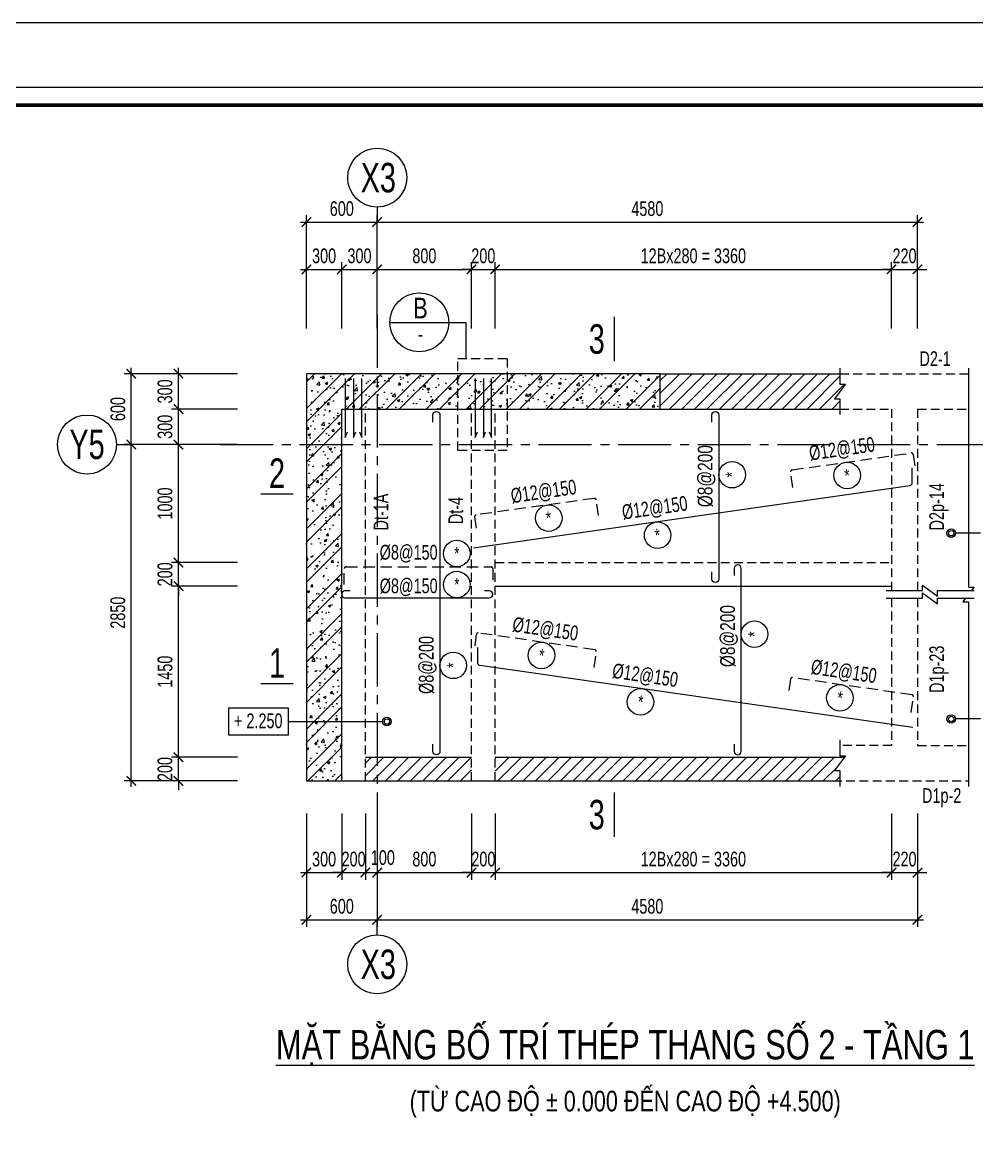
# Model space of a CAD drawing. Header units: millimetres. Extents: x -77370 to 109412, y -14880 to 214694.
# Drawn here: x 48585 to 56671, y 167719 to 177275 of the extents above; entities that cross this region are included whole.
import ezdxf
from ezdxf.enums import TextEntityAlignment as Align

# ---------------------------------------------------------------- set-up
doc = ezdxf.new("R2010")
doc.units = ezdxf.units.MM
doc.header["$LTSCALE"] = 300
doc.header["$MEASUREMENT"] = 0
doc.header["$PDMODE"] = 66
doc.linetypes.add('CENTER2', pattern=[1.125, 0.75, -0.125, 0.125, -0.125])
doc.linetypes.add('HIDDEN', pattern=[0.375, 0.25, -0.125])
doc.layers.get('0').update_dxf_attribs({"linetype": 'CONTINUOUS'})
doc.layers.get('DEFPOINTS').update_dxf_attribs({"linetype": 'CONTINUOUS'})
for name, color, linetype in [('CDC-KHUNGTEN', 7, 'CONTINUOUS'), ('CDC.01.AXIS', 160, 'CENTER2'), ('CDC.02.DIM', 1, 'CONTINUOUS'), ('CDC.03.BORDER', 3, 'CONTINUOUS'), ('CDC.05.STEEL', 4, 'CONTINUOUS'), ('CDC.06.TEXT', 2, 'CONTINUOUS'), ('CDC.09.COLUMN', 4, 'CONTINUOUS'), ('CDC.10.HATCH', 251, 'CONTINUOUS'), ('CDC.11.NOTE', 8, 'CONTINUOUS'), ('CDC.13.BEAM', 8, 'HIDDEN'), ('CDC.14.STEELNUM', 2, 'CONTINUOUS'), ('KCS_STEEL_BOTTOM', 4, 'CONTINUOUS'), ('KCS_STEEL_TOP', 4, 'HIDDEN'), ('KCS_TEXT', 2, 'CONTINUOUS')]:
    doc.layers.add(name, color=color, linetype=linetype)
doc.styles.add('KCS_BIGTEXT', font='arial.ttf', dxfattribs={"width": 0.7})
doc.styles.add('KCS_SMTEXT', font='arial.ttf', dxfattribs={"width": 0.7})
doc.styles.add('SMTEXT', font='arial.ttf', dxfattribs={"width": 0.7})
doc.dimstyles.new('KCS_DIM50', dxfattribs={"dimscale": 2, "dimtxt": 62.5, "dimasz": 40, "dimexe": 30, "dimexo": 0, "dimgap": 25, "dimtad": 1, "dimdec": 0, "dimzin": 13, "dimdsep": 46, "dimtxsty": 'KCS_SMTEXT', "dimblk": 'ARCHTICK', "dimcen": 0, "dimdle": 25, "dimclrd": 1, "dimclre": 1, "dimclrt": 2, "dimadec": 0, "dimazin": 0, "dimtfac": 1, "dimtdec": 0, "dimtix": 1, "dimtmove": 2, "dimatfit": 3, "dimfxl": 1, "dimtolj": 1, "dimtzin": 13, "dimarcsym": 0})
pattern_1 = [(45, (-2412419.23, 1010726.46), (-53.0330086, 53.0330086), [])]

# ---------------------------------------------------------------- blocks, each defined once
blk = doc.blocks.new('_ArchTick')
at = {"color": 0, "linetype": 'ByBlock', "const_width": 0.15}
blk.add_lwpolyline([(-0.5, -0.5), (0.5, 0.5)], dxfattribs=at)
blk = doc.blocks.new('*D821')
at = {"layer": 'CDC.02.DIM', "color": 1, "lineweight": -2, "transparency": 16777216}
for p, q in [((51591.5, 170572.9), (51591.5, 170012.9)), ((52391.5, 170572.9), (52391.5, 170012.9)), ((51541.5, 170072.9), (52441.5, 170072.9))]:
    blk.add_line(p, q, dxfattribs=at)
at = {"layer": 'DEFPOINTS', "color": 0, "transparency": 16777216}
for p in [(51591.5, 170572.9), (52391.5, 170572.9), (52391.5, 170072.9)]:
    blk.add_point(p, dxfattribs=at)
at = {"layer": 'CDC.02.DIM', "color": 1, "lineweight": -2, "transparency": 16777216, "xscale": 80, "yscale": 80, "zscale": 80, "rotation": 180}
blk.add_blockref('_ArchTick', (51591.5, 170072.9), dxfattribs=at)
at = {"layer": 'CDC.02.DIM', "color": 1, "lineweight": -2, "transparency": 16777216, "xscale": 80, "yscale": 80, "zscale": 80}
blk.add_blockref('_ArchTick', (52391.5, 170072.9), dxfattribs=at)
at = {"layer": 'CDC.02.DIM', "color": 2, "transparency": 16777216, "insert": (51991.5, 170186.8), "char_height": 125, "attachment_point": 5, "style": 'KCS_SMTEXT'}
blk.add_mtext('\\A1;800', dxfattribs=at)
blk = doc.blocks.new('*D822')
at = {"layer": 'CDC.02.DIM', "color": 1, "lineweight": -2, "transparency": 16777216}
for p, q in [((55951.5, 170572.9), (55951.5, 170012.9)), ((56171.5, 170572.9), (56171.5, 170012.9)), ((55951.5, 170072.9), (55871.5, 170072.9)), ((55951.5, 170072.9), (56171.5, 170072.9)), ((56171.5, 170072.9), (56251.5, 170072.9))]:
    blk.add_line(p, q, dxfattribs=at)
at = {"layer": 'DEFPOINTS', "color": 0, "transparency": 16777216}
for p in [(55951.5, 170572.9), (56171.5, 170572.9), (56171.5, 170072.9)]:
    blk.add_point(p, dxfattribs=at)
at = {"layer": 'CDC.02.DIM', "color": 1, "lineweight": -2, "transparency": 16777216, "xscale": 80, "yscale": 80, "zscale": 80}
blk.add_blockref('_ArchTick', (55951.5, 170072.9), dxfattribs=at)
at = {"layer": 'CDC.02.DIM', "color": 1, "lineweight": -2, "transparency": 16777216, "xscale": 80, "yscale": 80, "zscale": 80, "rotation": 180}
blk.add_blockref('_ArchTick', (56171.5, 170072.9), dxfattribs=at)
at = {"layer": 'CDC.02.DIM', "color": 2, "transparency": 16777216, "insert": (56061.5, 170186.8), "char_height": 125, "attachment_point": 5, "style": 'KCS_SMTEXT'}
blk.add_mtext('\\A1;220', dxfattribs=at)
blk = doc.blocks.new('*D823')
at = {"layer": 'CDC.02.DIM', "color": 1, "lineweight": -2, "transparency": 16777216}
for p, q in [((51591.5, 170572.9), (51591.5, 169612.9)), ((56171.5, 170572.9), (56171.5, 169612.9)), ((51541.5, 169672.9), (56221.5, 169672.9))]:
    blk.add_line(p, q, dxfattribs=at)
at = {"layer": 'DEFPOINTS', "color": 0, "transparency": 16777216}
for p in [(51591.5, 170572.9), (56171.5, 170572.9), (56171.5, 169672.9)]:
    blk.add_point(p, dxfattribs=at)
at = {"layer": 'CDC.02.DIM', "color": 1, "lineweight": -2, "transparency": 16777216, "xscale": 80, "yscale": 80, "zscale": 80, "rotation": 180}
blk.add_blockref('_ArchTick', (51591.5, 169672.9), dxfattribs=at)
at = {"layer": 'CDC.02.DIM', "color": 1, "lineweight": -2, "transparency": 16777216, "xscale": 80, "yscale": 80, "zscale": 80}
blk.add_blockref('_ArchTick', (56171.5, 169672.9), dxfattribs=at)
at = {"layer": 'CDC.02.DIM', "color": 2, "transparency": 16777216, "insert": (53881.5, 169786.8), "char_height": 125, "attachment_point": 5, "style": 'KCS_SMTEXT'}
blk.add_mtext('\\A1;4580', dxfattribs=at)
blk = doc.blocks.new('*D824')
at = {"layer": 'CDC.02.DIM', "color": 1, "lineweight": -2, "transparency": 16777216}
for p, q in [((52591.5, 170572.9), (52591.5, 170012.9)), ((55951.5, 170572.9), (55951.5, 170012.9)), ((52541.5, 170072.9), (56001.5, 170072.9))]:
    blk.add_line(p, q, dxfattribs=at)
at = {"layer": 'DEFPOINTS', "color": 0, "transparency": 16777216}
for p in [(52591.5, 170572.9), (55951.5, 170572.9), (55951.5, 170072.9)]:
    blk.add_point(p, dxfattribs=at)
at = {"layer": 'CDC.02.DIM', "color": 1, "lineweight": -2, "transparency": 16777216, "xscale": 80, "yscale": 80, "zscale": 80, "rotation": 180}
blk.add_blockref('_ArchTick', (52591.5, 170072.9), dxfattribs=at)
at = {"layer": 'CDC.02.DIM', "color": 1, "lineweight": -2, "transparency": 16777216, "xscale": 80, "yscale": 80, "zscale": 80}
blk.add_blockref('_ArchTick', (55951.5, 170072.9), dxfattribs=at)
at = {"layer": 'CDC.02.DIM', "color": 2, "transparency": 16777216, "insert": (54271.5, 170186.8), "char_height": 125, "attachment_point": 5, "style": 'KCS_SMTEXT'}
blk.add_mtext('\\A1;12Bx280 = 3360', dxfattribs=at)
blk = doc.blocks.new('*D825')
at = {"layer": 'CDC.02.DIM', "color": 1, "lineweight": -2, "transparency": 16777216}
for p, q in [((50991.5, 170572.9), (50991.5, 170012.9)), ((51291.5, 170572.9), (51291.5, 170012.9)), ((50941.5, 170072.9), (51341.5, 170072.9))]:
    blk.add_line(p, q, dxfattribs=at)
at = {"layer": 'DEFPOINTS', "color": 0, "transparency": 16777216}
for p in [(50991.5, 170572.9), (51291.5, 170572.9), (51291.5, 170072.9)]:
    blk.add_point(p, dxfattribs=at)
at = {"layer": 'CDC.02.DIM', "color": 1, "lineweight": -2, "transparency": 16777216, "xscale": 80, "yscale": 80, "zscale": 80, "rotation": 180}
blk.add_blockref('_ArchTick', (50991.5, 170072.9), dxfattribs=at)
at = {"layer": 'CDC.02.DIM', "color": 1, "lineweight": -2, "transparency": 16777216, "xscale": 80, "yscale": 80, "zscale": 80}
blk.add_blockref('_ArchTick', (51291.5, 170072.9), dxfattribs=at)
at = {"layer": 'CDC.02.DIM', "color": 2, "transparency": 16777216, "insert": (51141.5, 170186.8), "char_height": 125, "attachment_point": 5, "style": 'KCS_SMTEXT'}
blk.add_mtext('\\A1;300', dxfattribs=at)
blk = doc.blocks.new('*D826')
at = {"layer": 'CDC.02.DIM', "color": 1, "lineweight": -2, "transparency": 16777216}
for p, q in [((52391.5, 170572.9), (52391.5, 170012.9)), ((52591.5, 170572.9), (52591.5, 170012.9)), ((52391.5, 170072.9), (52311.5, 170072.9)), ((52391.5, 170072.9), (52591.5, 170072.9)), ((52591.5, 170072.9), (52671.5, 170072.9))]:
    blk.add_line(p, q, dxfattribs=at)
at = {"layer": 'DEFPOINTS', "color": 0, "transparency": 16777216}
for p in [(52391.5, 170572.9), (52591.5, 170572.9), (52591.5, 170072.9)]:
    blk.add_point(p, dxfattribs=at)
at = {"layer": 'CDC.02.DIM', "color": 1, "lineweight": -2, "transparency": 16777216, "xscale": 80, "yscale": 80, "zscale": 80}
blk.add_blockref('_ArchTick', (52391.5, 170072.9), dxfattribs=at)
at = {"layer": 'CDC.02.DIM', "color": 1, "lineweight": -2, "transparency": 16777216, "xscale": 80, "yscale": 80, "zscale": 80, "rotation": 180}
blk.add_blockref('_ArchTick', (52591.5, 170072.9), dxfattribs=at)
at = {"layer": 'CDC.02.DIM', "color": 2, "transparency": 16777216, "insert": (52491.5, 170186.8), "char_height": 125, "attachment_point": 5, "style": 'KCS_SMTEXT'}
blk.add_mtext('\\A1;200', dxfattribs=at)
blk = doc.blocks.new('*D827')
at = {"layer": 'CDC.02.DIM', "color": 1, "lineweight": -2, "transparency": 16777216}
for p, q in [((51291.5, 170572.9), (51291.5, 170012.9)), ((51491.5, 170572.9), (51491.5, 170012.9)), ((51291.5, 170072.9), (51211.5, 170072.9)), ((51291.5, 170072.9), (51491.5, 170072.9)), ((51491.5, 170072.9), (51571.5, 170072.9))]:
    blk.add_line(p, q, dxfattribs=at)
at = {"layer": 'DEFPOINTS', "color": 0, "transparency": 16777216}
for p in [(51291.5, 170572.9), (51491.5, 170572.9), (51491.5, 170072.9)]:
    blk.add_point(p, dxfattribs=at)
at = {"layer": 'CDC.02.DIM', "color": 1, "lineweight": -2, "transparency": 16777216, "xscale": 80, "yscale": 80, "zscale": 80}
blk.add_blockref('_ArchTick', (51291.5, 170072.9), dxfattribs=at)
at = {"layer": 'CDC.02.DIM', "color": 1, "lineweight": -2, "transparency": 16777216, "xscale": 80, "yscale": 80, "zscale": 80, "rotation": 180}
blk.add_blockref('_ArchTick', (51491.5, 170072.9), dxfattribs=at)
at = {"layer": 'CDC.02.DIM', "color": 2, "transparency": 16777216, "insert": (51391.5, 170186.8), "char_height": 125, "attachment_point": 5, "style": 'KCS_SMTEXT'}
blk.add_mtext('\\A1;200', dxfattribs=at)
blk = doc.blocks.new('*D828')
at = {"layer": 'CDC.02.DIM', "color": 1, "lineweight": -2, "transparency": 16777216}
for p, q in [((49507.3, 170800.2), (49507.3, 173750.2)), ((50407.3, 173700.2), (49447.3, 173700.2)), ((50407.3, 170850.2), (49447.3, 170850.2))]:
    blk.add_line(p, q, dxfattribs=at)
at = {"layer": 'DEFPOINTS', "color": 0, "transparency": 16777216}
for p in [(49507.3, 173700.2), (50407.3, 173700.2), (50407.3, 170850.2)]:
    blk.add_point(p, dxfattribs=at)
at = {"layer": 'CDC.02.DIM', "color": 1, "lineweight": -2, "transparency": 16777216, "xscale": 80, "yscale": 80, "zscale": 80}
for p, rotation in [((49507.3, 173700.2), 90), ((49507.3, 170850.2), 270)]:
    blk.add_blockref('_ArchTick', p, dxfattribs=dict(at, rotation=rotation))
at = {"layer": 'CDC.02.DIM', "color": 2, "transparency": 16777216, "insert": (49393.4, 172275.2), "char_height": 125, "attachment_point": 5, "rotation": 90, "style": 'KCS_SMTEXT'}
blk.add_mtext('\\A1;2850', dxfattribs=at)
blk = doc.blocks.new('*D829')
at = {"layer": 'CDC.02.DIM', "color": 1, "lineweight": -2, "transparency": 16777216}
for p, q in [((49907.3, 171050.2), (49907.3, 171130.2)), ((50407.3, 171050.2), (49847.3, 171050.2)), ((49907.3, 170850.2), (49907.3, 171050.2)), ((50407.3, 170850.2), (49847.3, 170850.2)), ((49907.3, 170850.2), (49907.3, 170770.2))]:
    blk.add_line(p, q, dxfattribs=at)
at = {"layer": 'DEFPOINTS', "color": 0, "transparency": 16777216}
for p in [(49907.3, 171050.2), (50407.3, 171050.2), (50407.3, 170850.2)]:
    blk.add_point(p, dxfattribs=at)
at = {"layer": 'CDC.02.DIM', "color": 1, "lineweight": -2, "transparency": 16777216, "xscale": 80, "yscale": 80, "zscale": 80}
for p, rotation in [((49907.3, 171050.2), 270), ((49907.3, 170850.2), 90)]:
    blk.add_blockref('_ArchTick', p, dxfattribs=dict(at, rotation=rotation))
at = {"layer": 'CDC.02.DIM', "color": 2, "transparency": 16777216, "insert": (49793.4, 170950.2), "char_height": 125, "attachment_point": 5, "rotation": 90, "style": 'KCS_SMTEXT'}
blk.add_mtext('\\A1;200', dxfattribs=at)
blk = doc.blocks.new('*D830')
at = {"layer": 'CDC.02.DIM', "color": 1, "lineweight": -2, "transparency": 16777216}
for p, q in [((49907.3, 173650.2), (49907.3, 174050.2)), ((50407.3, 174000.2), (49847.3, 174000.2)), ((50407.3, 173700.2), (49847.3, 173700.2))]:
    blk.add_line(p, q, dxfattribs=at)
at = {"layer": 'DEFPOINTS', "color": 0, "transparency": 16777216}
for p in [(49907.3, 174000.2), (50407.3, 174000.2), (50407.3, 173700.2)]:
    blk.add_point(p, dxfattribs=at)
at = {"layer": 'CDC.02.DIM', "color": 1, "lineweight": -2, "transparency": 16777216, "xscale": 80, "yscale": 80, "zscale": 80}
for p, rotation in [((49907.3, 174000.2), 90), ((49907.3, 173700.2), 270)]:
    blk.add_blockref('_ArchTick', p, dxfattribs=dict(at, rotation=rotation))
at = {"layer": 'CDC.02.DIM', "color": 2, "transparency": 16777216, "insert": (49793.4, 173850.2), "char_height": 125, "attachment_point": 5, "rotation": 90, "style": 'KCS_SMTEXT'}
blk.add_mtext('\\A1;300', dxfattribs=at)
blk = doc.blocks.new('*D831')
at = {"layer": 'CDC.02.DIM', "color": 1, "lineweight": -2, "transparency": 16777216}
for p, q in [((49907.3, 173950.2), (49907.3, 174350.2)), ((50407.3, 174300.2), (49847.3, 174300.2)), ((50407.3, 174000.2), (49847.3, 174000.2))]:
    blk.add_line(p, q, dxfattribs=at)
at = {"layer": 'DEFPOINTS', "color": 0, "transparency": 16777216}
for p in [(49907.3, 174300.2), (50407.3, 174300.2), (50407.3, 174000.2)]:
    blk.add_point(p, dxfattribs=at)
at = {"layer": 'CDC.02.DIM', "color": 1, "lineweight": -2, "transparency": 16777216, "xscale": 80, "yscale": 80, "zscale": 80}
for p, rotation in [((49907.3, 174300.2), 90), ((49907.3, 174000.2), 270)]:
    blk.add_blockref('_ArchTick', p, dxfattribs=dict(at, rotation=rotation))
at = {"layer": 'CDC.02.DIM', "color": 2, "transparency": 16777216, "insert": (49793.4, 174150.2), "char_height": 125, "attachment_point": 5, "rotation": 90, "style": 'KCS_SMTEXT'}
blk.add_mtext('\\A1;300', dxfattribs=at)
blk = doc.blocks.new('*D832')
at = {"layer": 'CDC.02.DIM', "color": 1, "lineweight": -2, "transparency": 16777216}
for p, q in [((49907.3, 172650.1), (49907.3, 173750.2)), ((50407.3, 173700.2), (49847.3, 173700.2)), ((50407.3, 172700.1), (49847.3, 172700.1))]:
    blk.add_line(p, q, dxfattribs=at)
at = {"layer": 'DEFPOINTS', "color": 0, "transparency": 16777216}
for p in [(49907.3, 173700.2), (50407.3, 173700.2), (50407.3, 172700.1)]:
    blk.add_point(p, dxfattribs=at)
at = {"layer": 'CDC.02.DIM', "color": 1, "lineweight": -2, "transparency": 16777216, "xscale": 80, "yscale": 80, "zscale": 80}
for p, rotation in [((49907.3, 173700.2), 90), ((49907.3, 172700.1), 270)]:
    blk.add_blockref('_ArchTick', p, dxfattribs=dict(at, rotation=rotation))
at = {"layer": 'CDC.02.DIM', "color": 2, "transparency": 16777216, "insert": (49793.4, 173200.1), "char_height": 125, "attachment_point": 5, "rotation": 90, "style": 'KCS_SMTEXT'}
blk.add_mtext('\\A1;1000', dxfattribs=at)
blk = doc.blocks.new('*D833')
at = {"layer": 'CDC.02.DIM', "color": 1, "lineweight": -2, "transparency": 16777216}
for p, q in [((49907.3, 171000.2), (49907.3, 172550.1)), ((50407.3, 172500.1), (49847.3, 172500.1)), ((50407.3, 171050.2), (49847.3, 171050.2))]:
    blk.add_line(p, q, dxfattribs=at)
at = {"layer": 'DEFPOINTS', "color": 0, "transparency": 16777216}
for p in [(49907.3, 172500.1), (50407.3, 172500.1), (50407.3, 171050.2)]:
    blk.add_point(p, dxfattribs=at)
at = {"layer": 'CDC.02.DIM', "color": 1, "lineweight": -2, "transparency": 16777216, "xscale": 80, "yscale": 80, "zscale": 80}
for p, rotation in [((49907.3, 172500.1), 90), ((49907.3, 171050.2), 270)]:
    blk.add_blockref('_ArchTick', p, dxfattribs=dict(at, rotation=rotation))
at = {"layer": 'CDC.02.DIM', "color": 2, "transparency": 16777216, "insert": (49793.4, 171775.1), "char_height": 125, "attachment_point": 5, "rotation": 90, "style": 'KCS_SMTEXT'}
blk.add_mtext('\\A1;1450', dxfattribs=at)
blk = doc.blocks.new('*D834')
at = {"layer": 'CDC.02.DIM', "color": 1, "lineweight": -2, "transparency": 16777216}
for p, q in [((49507.3, 173650.2), (49507.3, 174350.2)), ((50407.3, 174300.2), (49447.3, 174300.2)), ((50407.3, 173700.2), (49447.3, 173700.2))]:
    blk.add_line(p, q, dxfattribs=at)
at = {"layer": 'DEFPOINTS', "color": 0, "transparency": 16777216}
for p in [(49507.3, 174300.2), (50407.3, 174300.2), (50407.3, 173700.2)]:
    blk.add_point(p, dxfattribs=at)
at = {"layer": 'CDC.02.DIM', "color": 1, "lineweight": -2, "transparency": 16777216, "xscale": 80, "yscale": 80, "zscale": 80}
for p, rotation in [((49507.3, 174300.2), 90), ((49507.3, 173700.2), 270)]:
    blk.add_blockref('_ArchTick', p, dxfattribs=dict(at, rotation=rotation))
at = {"layer": 'CDC.02.DIM', "color": 2, "transparency": 16777216, "insert": (49393.4, 174000.2), "char_height": 125, "attachment_point": 5, "rotation": 90, "style": 'KCS_SMTEXT'}
blk.add_mtext('\\A1;600', dxfattribs=at)
blk = doc.blocks.new('*D835')
at = {"layer": 'CDC.02.DIM', "color": 1, "lineweight": -2, "transparency": 16777216}
for p, q in [((50991.5, 170572.9), (50991.5, 169612.9)), ((51591.5, 170572.9), (51591.5, 169612.9)), ((50941.5, 169672.9), (51641.5, 169672.9))]:
    blk.add_line(p, q, dxfattribs=at)
at = {"layer": 'DEFPOINTS', "color": 0, "transparency": 16777216}
for p in [(50991.5, 170572.9), (51591.5, 170572.9), (51591.5, 169672.9)]:
    blk.add_point(p, dxfattribs=at)
at = {"layer": 'CDC.02.DIM', "color": 1, "lineweight": -2, "transparency": 16777216, "xscale": 80, "yscale": 80, "zscale": 80, "rotation": 180}
blk.add_blockref('_ArchTick', (50991.5, 169672.9), dxfattribs=at)
at = {"layer": 'CDC.02.DIM', "color": 1, "lineweight": -2, "transparency": 16777216, "xscale": 80, "yscale": 80, "zscale": 80}
blk.add_blockref('_ArchTick', (51591.5, 169672.9), dxfattribs=at)
at = {"layer": 'CDC.02.DIM', "color": 2, "transparency": 16777216, "insert": (51291.5, 169786.8), "char_height": 125, "attachment_point": 5, "style": 'KCS_SMTEXT'}
blk.add_mtext('\\A1;600', dxfattribs=at)
blk = doc.blocks.new('*D836')
at = {"layer": 'CDC.02.DIM', "color": 1, "lineweight": -2, "transparency": 16777216}
for p, q in [((51541.5, 175184.3), (52441.5, 175184.3)), ((51591.5, 174684.3), (51591.5, 175244.3)), ((52391.5, 174684.3), (52391.5, 175244.3))]:
    blk.add_line(p, q, dxfattribs=at)
at = {"layer": 'DEFPOINTS', "color": 0, "transparency": 16777216}
for p in [(52391.5, 175184.3), (51591.5, 174684.3), (52391.5, 174684.3)]:
    blk.add_point(p, dxfattribs=at)
at = {"layer": 'CDC.02.DIM', "color": 1, "lineweight": -2, "transparency": 16777216, "xscale": 80, "yscale": 80, "zscale": 80, "rotation": 180}
blk.add_blockref('_ArchTick', (51591.5, 175184.3), dxfattribs=at)
at = {"layer": 'CDC.02.DIM', "color": 1, "lineweight": -2, "transparency": 16777216, "xscale": 80, "yscale": 80, "zscale": 80}
blk.add_blockref('_ArchTick', (52391.5, 175184.3), dxfattribs=at)
at = {"layer": 'CDC.02.DIM', "color": 2, "transparency": 16777216, "insert": (51991.5, 175298.1), "char_height": 125, "attachment_point": 5, "style": 'KCS_SMTEXT'}
blk.add_mtext('\\A1;800', dxfattribs=at)
blk = doc.blocks.new('*D837')
at = {"layer": 'CDC.02.DIM', "color": 1, "lineweight": -2, "transparency": 16777216}
for p, q in [((55951.5, 175184.3), (55871.5, 175184.3)), ((55951.5, 174684.3), (55951.5, 175244.3)), ((55951.5, 175184.3), (56171.5, 175184.3)), ((56171.5, 174684.3), (56171.5, 175244.3)), ((56171.5, 175184.3), (56251.5, 175184.3))]:
    blk.add_line(p, q, dxfattribs=at)
at = {"layer": 'DEFPOINTS', "color": 0, "transparency": 16777216}
for p in [(56171.5, 175184.3), (55951.5, 174684.3), (56171.5, 174684.3)]:
    blk.add_point(p, dxfattribs=at)
at = {"layer": 'CDC.02.DIM', "color": 1, "lineweight": -2, "transparency": 16777216, "xscale": 80, "yscale": 80, "zscale": 80}
blk.add_blockref('_ArchTick', (55951.5, 175184.3), dxfattribs=at)
at = {"layer": 'CDC.02.DIM', "color": 1, "lineweight": -2, "transparency": 16777216, "xscale": 80, "yscale": 80, "zscale": 80, "rotation": 180}
blk.add_blockref('_ArchTick', (56171.5, 175184.3), dxfattribs=at)
at = {"layer": 'CDC.02.DIM', "color": 2, "transparency": 16777216, "insert": (56061.5, 175298.1), "char_height": 125, "attachment_point": 5, "style": 'KCS_SMTEXT'}
blk.add_mtext('\\A1;220', dxfattribs=at)
blk = doc.blocks.new('*D838')
at = {"layer": 'CDC.02.DIM', "color": 1, "lineweight": -2, "transparency": 16777216}
for p, q in [((51541.5, 175584.3), (56221.5, 175584.3)), ((51591.5, 174684.3), (51591.5, 175644.3)), ((56171.5, 174684.3), (56171.5, 175644.3))]:
    blk.add_line(p, q, dxfattribs=at)
at = {"layer": 'DEFPOINTS', "color": 0, "transparency": 16777216}
for p in [(56171.5, 175584.3), (51591.5, 174684.3), (56171.5, 174684.3)]:
    blk.add_point(p, dxfattribs=at)
at = {"layer": 'CDC.02.DIM', "color": 1, "lineweight": -2, "transparency": 16777216, "xscale": 80, "yscale": 80, "zscale": 80, "rotation": 180}
blk.add_blockref('_ArchTick', (51591.5, 175584.3), dxfattribs=at)
at = {"layer": 'CDC.02.DIM', "color": 1, "lineweight": -2, "transparency": 16777216, "xscale": 80, "yscale": 80, "zscale": 80}
blk.add_blockref('_ArchTick', (56171.5, 175584.3), dxfattribs=at)
at = {"layer": 'CDC.02.DIM', "color": 2, "transparency": 16777216, "insert": (53881.5, 175698.1), "char_height": 125, "attachment_point": 5, "style": 'KCS_SMTEXT'}
blk.add_mtext('\\A1;4580', dxfattribs=at)
blk = doc.blocks.new('*D839')
at = {"layer": 'CDC.02.DIM', "color": 1, "lineweight": -2, "transparency": 16777216}
for p, q in [((52541.5, 175184.3), (56001.5, 175184.3)), ((52591.5, 174684.3), (52591.5, 175244.3)), ((55951.5, 174684.3), (55951.5, 175244.3))]:
    blk.add_line(p, q, dxfattribs=at)
at = {"layer": 'DEFPOINTS', "color": 0, "transparency": 16777216}
for p in [(55951.5, 175184.3), (52591.5, 174684.3), (55951.5, 174684.3)]:
    blk.add_point(p, dxfattribs=at)
at = {"layer": 'CDC.02.DIM', "color": 1, "lineweight": -2, "transparency": 16777216, "xscale": 80, "yscale": 80, "zscale": 80, "rotation": 180}
blk.add_blockref('_ArchTick', (52591.5, 175184.3), dxfattribs=at)
at = {"layer": 'CDC.02.DIM', "color": 1, "lineweight": -2, "transparency": 16777216, "xscale": 80, "yscale": 80, "zscale": 80}
blk.add_blockref('_ArchTick', (55951.5, 175184.3), dxfattribs=at)
at = {"layer": 'CDC.02.DIM', "color": 2, "transparency": 16777216, "insert": (54271.5, 175298.2), "char_height": 125, "attachment_point": 5, "style": 'KCS_SMTEXT'}
blk.add_mtext('\\A1;12Bx280 = 3360', dxfattribs=at)
blk = doc.blocks.new('*D840')
at = {"layer": 'CDC.02.DIM', "color": 1, "lineweight": -2, "transparency": 16777216}
for p, q in [((50941.5, 175184.3), (51341.5, 175184.3)), ((50991.5, 174684.3), (50991.5, 175244.3)), ((51291.5, 174684.3), (51291.5, 175244.3))]:
    blk.add_line(p, q, dxfattribs=at)
at = {"layer": 'DEFPOINTS', "color": 0, "transparency": 16777216}
for p in [(51291.5, 175184.3), (50991.5, 174684.3), (51291.5, 174684.3)]:
    blk.add_point(p, dxfattribs=at)
at = {"layer": 'CDC.02.DIM', "color": 1, "lineweight": -2, "transparency": 16777216, "xscale": 80, "yscale": 80, "zscale": 80, "rotation": 180}
blk.add_blockref('_ArchTick', (50991.5, 175184.3), dxfattribs=at)
at = {"layer": 'CDC.02.DIM', "color": 1, "lineweight": -2, "transparency": 16777216, "xscale": 80, "yscale": 80, "zscale": 80}
blk.add_blockref('_ArchTick', (51291.5, 175184.3), dxfattribs=at)
at = {"layer": 'CDC.02.DIM', "color": 2, "transparency": 16777216, "insert": (51141.5, 175298.2), "char_height": 125, "attachment_point": 5, "style": 'KCS_SMTEXT'}
blk.add_mtext('\\A1;300', dxfattribs=at)
blk = doc.blocks.new('*D841')
at = {"layer": 'CDC.02.DIM', "color": 1, "lineweight": -2, "transparency": 16777216}
for p, q in [((52391.5, 175184.3), (52311.5, 175184.3)), ((52391.5, 174684.3), (52391.5, 175244.3)), ((52391.5, 175184.3), (52591.5, 175184.3)), ((52591.5, 174684.3), (52591.5, 175244.3)), ((52591.5, 175184.3), (52671.5, 175184.3))]:
    blk.add_line(p, q, dxfattribs=at)
at = {"layer": 'DEFPOINTS', "color": 0, "transparency": 16777216}
for p in [(52591.5, 175184.3), (52391.5, 174684.3), (52591.5, 174684.3)]:
    blk.add_point(p, dxfattribs=at)
at = {"layer": 'CDC.02.DIM', "color": 1, "lineweight": -2, "transparency": 16777216, "xscale": 80, "yscale": 80, "zscale": 80}
blk.add_blockref('_ArchTick', (52391.5, 175184.3), dxfattribs=at)
at = {"layer": 'CDC.02.DIM', "color": 1, "lineweight": -2, "transparency": 16777216, "xscale": 80, "yscale": 80, "zscale": 80, "rotation": 180}
blk.add_blockref('_ArchTick', (52591.5, 175184.3), dxfattribs=at)
at = {"layer": 'CDC.02.DIM', "color": 2, "transparency": 16777216, "insert": (52491.5, 175298.1), "char_height": 125, "attachment_point": 5, "style": 'KCS_SMTEXT'}
blk.add_mtext('\\A1;200', dxfattribs=at)
blk = doc.blocks.new('*D842')
at = {"layer": 'CDC.02.DIM', "color": 1, "lineweight": -2, "transparency": 16777216}
for p, q in [((51241.5, 175184.3), (51641.5, 175184.3)), ((51291.5, 174684.3), (51291.5, 175244.3)), ((51591.5, 174684.3), (51591.5, 175244.3))]:
    blk.add_line(p, q, dxfattribs=at)
at = {"layer": 'DEFPOINTS', "color": 0, "transparency": 16777216}
for p in [(51591.5, 175184.3), (51291.5, 174684.3), (51591.5, 174684.3)]:
    blk.add_point(p, dxfattribs=at)
at = {"layer": 'CDC.02.DIM', "color": 1, "lineweight": -2, "transparency": 16777216, "xscale": 80, "yscale": 80, "zscale": 80, "rotation": 180}
blk.add_blockref('_ArchTick', (51291.5, 175184.3), dxfattribs=at)
at = {"layer": 'CDC.02.DIM', "color": 1, "lineweight": -2, "transparency": 16777216, "xscale": 80, "yscale": 80, "zscale": 80}
blk.add_blockref('_ArchTick', (51591.5, 175184.3), dxfattribs=at)
at = {"layer": 'CDC.02.DIM', "color": 2, "transparency": 16777216, "insert": (51441.5, 175298.2), "char_height": 125, "attachment_point": 5, "style": 'KCS_SMTEXT'}
blk.add_mtext('\\A1;300', dxfattribs=at)
blk = doc.blocks.new('*D843')
at = {"layer": 'CDC.02.DIM', "color": 1, "lineweight": -2, "transparency": 16777216}
for p, q in [((50941.5, 175584.3), (51641.5, 175584.3)), ((50991.5, 174684.3), (50991.5, 175644.3)), ((51591.5, 174684.3), (51591.5, 175644.3))]:
    blk.add_line(p, q, dxfattribs=at)
at = {"layer": 'DEFPOINTS', "color": 0, "transparency": 16777216}
for p in [(51591.5, 175584.3), (50991.5, 174684.3), (51591.5, 174684.3)]:
    blk.add_point(p, dxfattribs=at)
at = {"layer": 'CDC.02.DIM', "color": 1, "lineweight": -2, "transparency": 16777216, "xscale": 80, "yscale": 80, "zscale": 80, "rotation": 180}
blk.add_blockref('_ArchTick', (50991.5, 175584.3), dxfattribs=at)
at = {"layer": 'CDC.02.DIM', "color": 1, "lineweight": -2, "transparency": 16777216, "xscale": 80, "yscale": 80, "zscale": 80}
blk.add_blockref('_ArchTick', (51591.5, 175584.3), dxfattribs=at)
at = {"layer": 'CDC.02.DIM', "color": 2, "transparency": 16777216, "insert": (51291.5, 175698.1), "char_height": 125, "attachment_point": 5, "style": 'KCS_SMTEXT'}
blk.add_mtext('\\A1;600', dxfattribs=at)
blk = doc.blocks.new('*D865')
at = {"layer": 'CDC.02.DIM', "color": 1, "lineweight": -2, "transparency": 16777216}
for p, q in [((51491.5, 170572.9), (51491.5, 170012.9)), ((51591.5, 170572.9), (51591.5, 170012.9)), ((51441.5, 170072.9), (51641.5, 170072.9))]:
    blk.add_line(p, q, dxfattribs=at)
at = {"layer": 'DEFPOINTS', "color": 0, "transparency": 16777216}
for p in [(51491.5, 170572.9), (51591.5, 170572.9), (51591.5, 170072.9)]:
    blk.add_point(p, dxfattribs=at)
at = {"layer": 'CDC.02.DIM', "color": 1, "lineweight": -2, "transparency": 16777216, "xscale": 80, "yscale": 80, "zscale": 80, "rotation": 180}
blk.add_blockref('_ArchTick', (51491.5, 170072.9), dxfattribs=at)
at = {"layer": 'CDC.02.DIM', "color": 1, "lineweight": -2, "transparency": 16777216, "xscale": 80, "yscale": 80, "zscale": 80}
blk.add_blockref('_ArchTick', (51591.5, 170072.9), dxfattribs=at)
at = {"layer": 'CDC.02.DIM', "color": 2, "transparency": 16777216, "insert": (51639.4, 170199.3), "char_height": 125, "attachment_point": 5, "style": 'KCS_SMTEXT'}
blk.add_mtext('\\A1;100', dxfattribs=at)
blk = doc.blocks.new('*D618')
at = {"layer": 'CDC.02.DIM', "color": 1, "lineweight": -2, "transparency": 16777216}
for p, q in [((50407.3, 172700.1), (49847.3, 172700.1)), ((49907.3, 172700.1), (49907.3, 172780.1)), ((49907.3, 172500.1), (49907.3, 172700.1)), ((50407.3, 172500.1), (49847.3, 172500.1)), ((49907.3, 172500.1), (49907.3, 172420.1))]:
    blk.add_line(p, q, dxfattribs=at)
at = {"layer": 'DEFPOINTS', "color": 0, "transparency": 16777216}
for p in [(49907.3, 172700.1), (50407.3, 172700.1), (50407.3, 172500.1)]:
    blk.add_point(p, dxfattribs=at)
at = {"layer": 'CDC.02.DIM', "color": 1, "lineweight": -2, "transparency": 16777216, "xscale": 80, "yscale": 80, "zscale": 80}
for p, rotation in [((49907.3, 172700.1), 270), ((49907.3, 172500.1), 90)]:
    blk.add_blockref('_ArchTick', p, dxfattribs=dict(at, rotation=rotation))
at = {"layer": 'CDC.02.DIM', "color": 2, "transparency": 16777216, "insert": (49793.4, 172600.1), "char_height": 125, "attachment_point": 5, "rotation": 90, "style": 'KCS_SMTEXT'}
blk.add_mtext('\\A1;200', dxfattribs=at)
blk = doc.blocks.new('GCC_01')
at = {"layer": 'CDC.06.TEXT', "color": 4}
blk.add_line((0, 0), (0, 375), dxfattribs=at)
at = {"layer": 'CDC.06.TEXT', "color": 4, "style": 'KCS_BIGTEXT', "width": 0.6}
blk.add_attdef('1', text='', height=250, dxfattribs=at).set_placement((-83.3, 62.5), align=Align.RIGHT)
blk = doc.blocks.new('Khung tên chuẩn')
at = {"layer": 'CDC-KHUNGTEN', "color": 8}
blk.add_lwpolyline([(75096, 1100), (83000, 1100), (83000, 58300), (3000, 58300), (3000, 1100), (75096, 1100)], dxfattribs=at)
at = {"layer": 'CDC-KHUNGTEN', "color": 255, "lineweight": 60}
blk.add_lwpolyline([(74900, 1400), (74900, 58000), (3300, 58000), (3300, 1400), (74900, 1400)], close=True, dxfattribs=at)
at = {"layer": 'DEFPOINTS', "color": 1, "ltscale": 0.2}
blk.add_lwpolyline([(0, 0), (0, 59400), (84100, 59400), (84100, 0), (0, 0)], close=True, dxfattribs=at)

msp = doc.modelspace()

# ---------------------------------------------------------------- hatches: boundary and pattern name
at = {"layer": 'CDC.09.COLUMN'}
h = msp.add_hatch(dxfattribs=at)
h.set_pattern_fill('BETONG', color=8, scale=30)
h.set_pattern_definition([(45, (-290809.04, 32116.58), (-169.70563, 169.70563), []), (45, (-290696.54, 32116.58), (-169.70563, 169.70563), []), (50, (-290809.04, 32116.58), (215.178055, -18.82564), [22.5, -247.5]), (355, (-290809.04, 32116.58), (-41.6254, 225.65764), [18, -198]), (100.4514, (-290791.1, 32115), (173.55281, 206.83186), [19.12206, -210.34263]), (46.1842, (-290809.04, 32176.58), (320.17231, -49.6557), [33.75, -371.25]), (96.6356, (-290782.36, 32172.44), (280.3988, 292.23536), [28.6831, -315.5139]), (351.1842, (-290809.04, 32176.58), (280.39858, 292.23558), [27, -297]), (21, (-290779.04, 32161.58), (179.072116, -120.78567), [22.5, -247.5]), (326, (-290779.04, 32161.58), (72.9946, 217.54501), [18, -198]), (71.4514, (-290764.12, 32151.5), (252.06679, 96.75915), [19.12206, -210.34263]), (37.5, (-290809.04, 32116.576), (3.647957, 99.868156), [0, -195.6, 0, -201, 0, -198.75]), (7.5, (-290809.04, 32116.58), (78.92086, 118.323514), [0, -114.6, 0, -191.1, 0, -75.75]), (327.5, (-290875.94, 32116.576), (160.14673, -6.766462), [0, -75, 0, -234, 0, -310.5]), (317.5, (-290905.94, 32116.58), (174.95585, 30.031495), [0, -97.5, 0, -155.4, 0, -220.5])])
h.paths.add_polyline_path([(51291.5, 174000.2), (53991.5, 174000.2), (53991.5, 174300.2), (50991.5, 174300.2), (50991.5, 170850.2), (51291.5, 170850.2)])
at = {"layer": 'CDC.10.HATCH'}
h = msp.add_hatch(dxfattribs=at)
h.set_pattern_fill('ANSI31', color=256, scale=600, style=0)
h.set_pattern_definition(pattern_1)
h.paths.add_polyline_path([(55560.5, 174212.7), (55513.6, 174212.7), (55513.6, 174300.2), (53991.5, 174300.2), (53991.5, 174000.2), (55513.6, 174000.2), (55513.6, 174087.7), (55466.8, 174087.7)])
h = msp.add_hatch(dxfattribs=at)
h.set_pattern_fill('ANSI31', color=256, scale=600, style=0)
h.set_pattern_definition(pattern_1)
h.paths.add_polyline_path([(52391.5, 171050.2), (51591.5, 171050.2), (51591.5, 170850.2), (52391.5, 170850.2)])
h.paths.add_polyline_path([(55513.6, 170937.7), (55466.8, 170937.7), (55551.1, 171050.2), (52591.5, 171050.2), (52591.5, 170850.2), (55513.6, 170850.2)])
h.paths.add_polyline_path([(51491.5, 171050.2), (51491.5, 170850.2), (51591.5, 170850.2), (51591.5, 171050.2)])

# ---------------------------------------------------------------- linework, layer by layer
at = {"layer": 'CDC.01.AXIS', "ltscale": 2}
for p, q in [((51591.5, 174801.1), (51591.5, 170396.9)), ((51591.5, 174801.1), (51591.5, 170396.9)), ((50259.4, 173700.2), (57221.4, 173700.2))]:
    msp.add_line(p, q, dxfattribs=at)
at = {"layer": 'CDC.02.DIM', "linetype": 'ByBlock'}
for p, q in [((56704.9, 172948.5), (56493.3, 172948.5)), ((56704.9, 171374.4), (56493.3, 171374.4)), ((50835.9, 171352.9), (51637.7, 171352.9))]:
    msp.add_line(p, q, dxfattribs=at)
msp.add_lwpolyline([(50334.6, 171468.2), (50835.9, 171468.2), (50835.9, 171237.5), (50334.6, 171237.5)], close=True, dxfattribs=at)
at = {"layer": 'CDC.02.DIM'}
for centre in [(51591.5, 175961.5), (49132.3, 173700.2), (51591.5, 169295.7)]:
    msp.add_circle(centre, 250, dxfattribs=at)
at = {"layer": 'CDC.02.DIM', "color": 3, "linetype": 'ByBlock'}
for centre in [(56457.3, 172948.5), (51673.7, 171352.9), (56457.3, 171374.4)]:
    msp.add_circle(centre, 36, dxfattribs=at)
at = {"layer": 'CDC.02.DIM', "linetype": 'ByBlock'}
for centre in [(56457.3, 172948.5), (51673.7, 171352.9), (56457.3, 171374.4)]:
    msp.add_circle(centre, 23, dxfattribs=at)
at = {"layer": 'CDC.03.BORDER'}
for p, q in [((53991.5, 174300.2), (55513.6, 174300.2)), ((53991.5, 174000.2), (55513.6, 174000.2)), ((52591.5, 172500.1), (55951.5, 172500.1)), ((51491.5, 171050.2), (52391.5, 171050.2)), ((52591.5, 171050.2), (55551.1, 171050.2)), ((51291.5, 170850.2), (55513.6, 170850.2))]:
    msp.add_line(p, q, dxfattribs=at)
at = {"layer": 'CDC.05.STEEL'}
for points in [[(51321.3, 174259.9), (51321.3, 173759.9), (51340.6, 173807)], [(51391.3, 174259.9), (51391.3, 173759.9), (51410.6, 173807)], [(51440.9, 173807), (51461.3, 173758.5), (51461.3, 174259.9)], [(52421.3, 174259.9), (52421.3, 173759.9), (52440.6, 173807)], [(52491.3, 174259.9), (52491.3, 173759.9), (52510.6, 173807)], [(52540.9, 173807), (52561.3, 173758.5), (52561.3, 174259.9)]]:
    msp.add_lwpolyline(points, dxfattribs=at)
at = {"layer": 'CDC.06.TEXT', "color": 8}
msp.add_line((51698.6, 174734.9), (52198.6, 174734.9), dxfattribs=at)
msp.add_circle((51948.6, 174734.9), 250, dxfattribs=at)
at = {"layer": 'CDC.09.COLUMN'}
msp.add_lwpolyline([(50991.5, 170850.2), (51291.5, 170850.2), (51291.5, 174000.2), (53991.5, 174000.2), (53991.5, 174300.2), (50991.5, 174300.2)], close=True, dxfattribs=at)
at = {"layer": 'CDC.11.NOTE'}
msp.add_lwpolyline([(52198.6, 174734.9), (52342.9, 174734.9), (52342.9, 174428.7)], dxfattribs=at)
at = {"layer": 'CDC.11.NOTE', "linetype": 'HIDDEN'}
msp.add_lwpolyline([(52276, 174428.7), (52692.7, 174428.7), (52692.7, 173650.3), (52276, 173650.3)], close=True, dxfattribs=at)
at = {"layer": 'CDC.11.NOTE', "color": 1}
for points in [[(55513.6, 174347), (55513.6, 174212.7), (55560.5, 174212.7), (55466.8, 174087.7), (55513.6, 174087.7), (55513.6, 173953.3)], [(56603.5, 174347), (56603.5, 172492.1), (56650.4, 172492.1), (56628.3, 172462.6)], [(55904.6, 172462.6), (56215, 172462.6), (56215, 172509.5), (56340, 172415.8), (56340, 172462.6), (56650.4, 172462.6)], [(55904.6, 172397.6), (56215, 172397.6), (56215, 172444.5), (56340, 172350.8), (56340, 172397.6), (56650.4, 172397.6)], [(56579.5, 172397.6), (56556.6, 172367.1), (56603.5, 172367.1), (56603.5, 170803.3)], [(55513.6, 171197), (55513.6, 171062.7), (55560.5, 171062.7), (55466.8, 170937.7), (55513.6, 170937.7), (55513.6, 170803.3)]]:
    msp.add_lwpolyline(points, dxfattribs=at)
at = {"layer": 'CDC.13.BEAM'}
for p, q in [((55513.6, 174300.2), (56603.5, 174300.2)), ((51291.5, 170850.2), (51291.5, 174000.2)), ((51491.5, 170850.2), (51491.5, 174000.2)), ((52391.5, 170850.2), (52391.5, 174000.2)), ((52591.5, 170850.2), (52591.5, 174000.2)), ((55513.6, 174000.2), (55951.5, 174000.2)), ((55951.5, 174000.2), (55951.5, 172462.6)), ((56171.5, 174000.2), (56603.5, 174000.2)), ((56171.5, 174000.2), (56171.5, 172462.6)), ((52591.5, 172700.1), (55951.5, 172700.1)), ((55951.5, 172397.6), (55951.5, 171150.2)), ((56171.5, 172397.6), (56171.5, 171150.2)), ((55951.5, 171150.2), (55513.6, 171150.2)), ((56171.5, 171150.2), (56603.5, 171150.2)), ((51291.5, 170850.2), (56603.5, 170850.2))]:
    msp.add_line(p, q, dxfattribs=at)
at = {"layer": 'CDC.14.STEELNUM', "color": 8}
for centre in [(54600, 173444.5), (55575.8, 173437.7), (53045.7, 173076.7), (53968.9, 172931.4), (52266.4, 172776.1), (52266.4, 172513.3), (54790, 172093.4), (52984.1, 171912.7), (52236.4, 171828.8), (55514, 171552.8), (53822.9, 171519.6)]:
    msp.add_circle(centre, 112.5, dxfattribs=at)
at = {"layer": 'KCS_STEEL_BOTTOM'}
for points in [[(52063.9, 173890.2), (52063.9, 173950.2, -1), (52123.9, 173950.2), (52123.9, 171100.2, -1), (52063.9, 171100.2), (52063.9, 171160.2)], [(54427.5, 173890.2), (54427.5, 173950.2, -1), (54487.5, 173950.2), (54487.5, 172560.1, -1), (54427.5, 172560.1), (54427.5, 172620.1)], [(56123.5, 173503.5), (56123.5, 173370.9, -0.373161), (56106.3, 173351.1), (52408.8, 172821.8)], [(54617.5, 171160.2), (54617.5, 171100.2, 1), (54677.5, 171100.2), (54677.5, 172650.1, 1), (54617.5, 172650.1), (54617.5, 172590.1)], [(51361.5, 172460.8), (51321.5, 172460.8, 1.001743), (51321.6, 172400.8), (52541.5, 172400.8, 1), (52541.5, 172460.8), (52501.5, 172460.8)], [(56131.5, 171303.4), (52461.2, 171828.2, -0.373201), (52444.1, 171848), (52444.1, 171980.6)]]:
    msp.add_lwpolyline(points, format="xyb", dxfattribs=at)
at = {"layer": 'KCS_STEEL_TOP', "ltscale": 1.3}
for points in [[(55114.2, 173334.6), (55095.5, 173468.3, -0.41582), (55109, 173484.7), (56117.9, 173628.6, -0.412609), (56134.3, 173615.2), (56152.9, 173482.1)], [(53467.3, 173097.9), (53448.5, 173231.8, 0.41582), (53431, 173243.9), (52429.9, 173104.1, 0.412609), (52417.8, 173086.7), (52436.6, 172952.7)], [(51311.5, 172513.6), (51311.5, 172648.6, -0.414214), (51326.5, 172663.6), (52556.5, 172663.6, -0.414214), (52571.5, 172648.6), (52571.5, 172513.6)], [(53430, 171811.3), (53449, 171944.9, 0.41582), (53435.6, 171961.4), (52448.1, 172103.4, 0.412609), (52431.7, 172090.1), (52412.7, 171956.5)], [(56118.4, 171429), (56137.3, 171562.6, 0.41582), (56123.9, 171579.1), (55111, 171724.7, 0.412609), (55094.6, 171711.3), (55075.6, 171577.8)]]:
    msp.add_lwpolyline(points, format="xyb", dxfattribs=at)
at = {"layer": 'KCS_TEXT', "color": 1}
for p, q in [((51591.5, 175711.7), (51591.5, 175586.7)), ((51591.5, 175711.7), (51591.5, 175586.7)), ((49382.3, 173700.2), (49507.3, 173700.2)), ((51591.5, 169545.5), (51591.5, 169670.5)), ((51591.5, 169545.5), (51591.5, 169670.5))]:
    msp.add_line(p, q, dxfattribs=at)

# ---------------------------------------------------------------- block references
at = {"xscale": 0.5000000002619345, "yscale": 0.5000000002619345, "zscale": 0.5000000002619345}
msp.add_blockref('Khung tên chuẩn', (46255, 147575.5), dxfattribs=at)
at = {"layer": 'CDC.06.TEXT'}
ref = msp.add_blockref('GCC_01', (53604.2, 174406.6), dxfattribs=at)
ref.add_attrib('1', '3', dxfattribs={"color": 4, "height": 250, "style": 'KCS_BIGTEXT', "width": 0.7}).set_placement((53520.9, 174469.1), align=Align.RIGHT)
ref = msp.add_blockref('GCC_01', (53604.2, 170376.6), dxfattribs=at)
ref.add_attrib('1', '3', dxfattribs={"color": 4, "height": 250, "style": 'KCS_BIGTEXT', "width": 0.7}).set_placement((53520.9, 170439.1), align=Align.RIGHT)

# ---------------------------------------------------------------- texts
at = {"layer": 'CDC.02.DIM', "color": 2, "linetype": 'ByBlock', "style": 'KCS_SMTEXT', "width": 0.7}
msp.add_text('+ 2.250', height=125, rotation=360, dxfattribs=at).set_placement((50377.8, 171296.6))
at = {"layer": 'CDC.06.TEXT', "color": 4, "style": 'KCS_SMTEXT', "width": 0.7}
for s, p in [('X3', (51601, 175961.5)), ('Y5', (49132.3, 173700.2)), ('X3', (51601, 169295.7))]:
    msp.add_text(s, height=250, dxfattribs=at).set_placement(p, align=Align.MIDDLE)
at = {"layer": 'CDC.06.TEXT', "style": 'SMTEXT', "width": 0.75}
for s, height, p in [('B', 175, (51958.9, 174856)), ('-', 125, (51958.9, 174635.6))]:
    msp.add_text(s, height=height, dxfattribs=at).set_placement(p, align=Align.MIDDLE_CENTER)
at = {"layer": 'CDC.06.TEXT', "linetype": 'ByBlock', "style": 'KCS_SMTEXT', "width": 0.7}
for s, p in [('D2-1', (56188.1, 174365)), ('D1p-2', (56210.3, 170663.3))]:
    msp.add_text(s, height=125, dxfattribs=at).set_placement(p)
at = {"layer": 'CDC.06.TEXT'}
for s, rotation, style, width, p in [('%%C12@150', 8.18281, 'KCS_BIGTEXT', 0.7, (55531.8, 173656.1)), ('%%C8@200', 90.00003, 'KCS_BIGTEXT', 0.75, (54380.3, 173431.8)), ('%%C12@150', 8.18281, 'KCS_BIGTEXT', 0.7, (53003.1, 173294.5)), ('%%C12@150', 8.18281, 'KCS_BIGTEXT', 0.7, (53945, 173156.1)), ('%%C8@200', 90.00003, 'KCS_BIGTEXT', 0.75, (54570.8, 172076.9)), ('%%C12@150', 351.71175, 'KCS_BIGTEXT', 0.7, (53016.4, 172129.8)), ('%%C8@200', 90, 'KCS_SMTEXT', 0.7, (52016.7, 171832.2)), ('%%C12@150', 351.71175, 'KCS_BIGTEXT', 0.7, (53862.2, 171736.9)), ('%%C12@150', 351.71175, 'KCS_BIGTEXT', 0.7, (55546.3, 171770))]:
    msp.add_text(s, height=125, rotation=rotation, dxfattribs=dict(at, style=style, width=width)).set_placement(p, align=Align.MIDDLE)
at = {"layer": 'CDC.06.TEXT', "color": 4, "linetype": 'ByBlock', "style": 'KCS_SMTEXT', "width": 0.7}
for s, p in [('%%U 2 ', (50742.4, 173459.5, -31924.4)), ('%%U 1 ', (50742.4, 171849.2, -31924.4))]:
    msp.add_text(s, height=250, dxfattribs=at).set_placement(p, align=Align.MIDDLE)
at = {"layer": 'CDC.06.TEXT', "linetype": 'ByBlock', "style": 'KCS_SMTEXT', "width": 0.7}
for s, p in [('D2p-14', (56396.6, 172972.1)), ('Dt-1A', (51685.9, 172971.4)), ('Dt-4', (52320.1, 173025.3)), ('D1p-23', (56396.6, 171595.2))]:
    msp.add_text(s, height=125, rotation=90, dxfattribs=at).set_placement(p)
at = {"layer": 'CDC.06.TEXT', "style": 'KCS_SMTEXT', "width": 0.7}
for p in [(51858.2, 172777.8), (51858.4, 172493.3)]:
    msp.add_text('%%C8@150', height=125, dxfattribs=at).set_placement(p, align=Align.MIDDLE)
at = {"layer": 'CDC.06.TEXT', "color": 4, "style": 'KCS_SMTEXT', "width": 0.75}
for s, height, p in [('%%UMẶT BẰNG BỐ TRÍ THÉP THANG SỐ 2 - TẦNG 1', 250, (53694.1, 168625)), ('(TỪ CAO ĐỘ %%P 0.000 ĐẾN CAO ĐỘ +4.500)', 175, (53694.1, 168136.9))]:
    msp.add_text(s, height=height, rotation=360, dxfattribs=at).set_placement(p, align=Align.MIDDLE)
at = {"layer": 'CDC.14.STEELNUM'}
for rotation, style, width, p in [(90.00003, 'KCS_BIGTEXT', 0.75, (54600, 173444.5)), (8.18281, 'KCS_BIGTEXT', 0.75, (55575.8, 173437.7)), (7.88125, 'KCS_BIGTEXT', 0.75, (53045.7, 173076.7)), (8.13744, 'KCS_BIGTEXT', 0.75, (53968.9, 172931.4)), (90.00003, 'KCS_BIGTEXT', 0.75, (54790, 172093.4)), (351.71175, 'KCS_BIGTEXT', 0.75, (52984.1, 171912.7)), (90, 'KCS_SMTEXT', 0.7, (52236.4, 171828.8)), (351.86251, 'KCS_BIGTEXT', 0.75, (53822.9, 171519.6)), (351.71175, 'KCS_BIGTEXT', 0.75, (55514, 171552.8))]:
    msp.add_text('*', height=112.5, rotation=rotation, dxfattribs=dict(at, style=style, width=width)).set_placement(p, align=Align.MIDDLE)
at = {"layer": 'CDC.14.STEELNUM', "style": 'KCS_SMTEXT', "width": 0.7}
for p in [(52266.4, 172776.1), (52266.4, 172513.3)]:
    msp.add_text('*', height=112.5, dxfattribs=at).set_placement(p, align=Align.MIDDLE)

# ---------------------------------------------------------------- dimensions: what is measured, and where the dimension line sits
at = {"layer": 'CDC.02.DIM'}
for base, p1, p2, picture, middle in [((51591.5, 175584.3), (50991.5, 174684.3), (51591.5, 174684.3), '*D843', (51291.5, 175698.1)), ((56171.5, 175584.3), (51591.5, 174684.3), (56171.5, 174684.3), '*D838', (53881.5, 175698.1)), ((51291.5, 175184.3), (50991.5, 174684.3), (51291.5, 174684.3), '*D840', (51141.5, 175298.2)), ((51591.5, 175184.3), (51291.5, 174684.3), (51591.5, 174684.3), '*D842', (51441.5, 175298.2)), ((52391.5, 175184.3), (51591.5, 174684.3), (52391.5, 174684.3), '*D836', (51991.5, 175298.1)), ((52591.5, 175184.3), (52391.5, 174684.3), (52591.5, 174684.3), '*D841', (52491.5, 175298.1)), ((56171.5, 175184.3), (55951.5, 174684.3), (56171.5, 174684.3), '*D837', (56061.5, 175298.1)), ((51291.5, 170072.9), (50991.5, 170572.9), (51291.5, 170572.9), '*D825', (51141.5, 170186.8)), ((51591.5, 169672.9), (50991.5, 170572.9), (51591.5, 170572.9), '*D835', (51291.5, 169786.8)), ((51491.5, 170072.9), (51291.5, 170572.9), (51491.5, 170572.9), '*D827', (51391.5, 170186.8)), ((52391.5, 170072.9), (51591.5, 170572.9), (52391.5, 170572.9), '*D821', (51991.5, 170186.8)), ((56171.5, 169672.9), (51591.5, 170572.9), (56171.5, 170572.9), '*D823', (53881.5, 169786.8)), ((52591.5, 170072.9), (52391.5, 170572.9), (52591.5, 170572.9), '*D826', (52491.5, 170186.8)), ((56171.5, 170072.9), (55951.5, 170572.9), (56171.5, 170572.9), '*D822', (56061.5, 170186.8))]:
    dim = msp.add_linear_dim(base=base, p1=p1, p2=p2, dimstyle='KCS_DIM50', dxfattribs=at)
    dim.commit()
    dim.dimension.update_dxf_attribs({"geometry": picture, "text_midpoint": middle})
for base, p1, p2, picture, middle in [((55951.5, 175184.3), (52591.5, 174684.3), (55951.5, 174684.3), '*D839', (54271.5, 175298.2)), ((55951.5, 170072.9), (52591.5, 170572.9), (55951.5, 170572.9), '*D824', (54271.5, 170186.8))]:
    dim = msp.add_linear_dim(base=base, p1=p1, p2=p2, text='12Bx280 = <>', dimstyle='KCS_DIM50', dxfattribs=at)
    dim.commit()
    dim.dimension.update_dxf_attribs({"geometry": picture, "text_midpoint": middle})
for base, p1, p2, picture, middle in [((49507.3, 174300.2), (50407.3, 173700.2), (50407.3, 174300.2), '*D834', (49393.4, 174000.2)), ((49907.3, 174300.2), (50407.3, 174000.2), (50407.3, 174300.2), '*D831', (49793.4, 174150.2)), ((49907.3, 174000.2), (50407.3, 173700.2), (50407.3, 174000.2), '*D830', (49793.4, 173850.2)), ((49507.3, 173700.2), (50407.3, 170850.2), (50407.3, 173700.2), '*D828', (49393.4, 172275.2)), ((49907.3, 173700.2), (50407.3, 172700.1), (50407.3, 173700.2), '*D832', (49793.4, 173200.1)), ((49907.3, 172700.1), (50407.3, 172500.1), (50407.3, 172700.1), '*D618', (49793.4, 172600.1)), ((49907.3, 172500.1), (50407.3, 171050.2), (50407.3, 172500.1), '*D833', (49793.4, 171775.1)), ((49907.3, 171050.2), (50407.3, 170850.2), (50407.3, 171050.2), '*D829', (49793.4, 170950.2))]:
    dim = msp.add_linear_dim(base=base, p1=p1, p2=p2, angle=90, dimstyle='KCS_DIM50', dxfattribs=at)
    dim.commit()
    dim.dimension.update_dxf_attribs({"geometry": picture, "text_midpoint": middle})
dim = msp.add_linear_dim(base=(51591.5, 170072.9), p1=(51491.5, 170572.9), p2=(51591.5, 170572.9), dimstyle='KCS_DIM50', dxfattribs=at)
dim.commit()
dim.dimension.update_dxf_attribs({"geometry": '*D865', "text_midpoint": (51639.4, 170199.3), "dimtype": 160})

doc.saveas('drawing.dxf')
